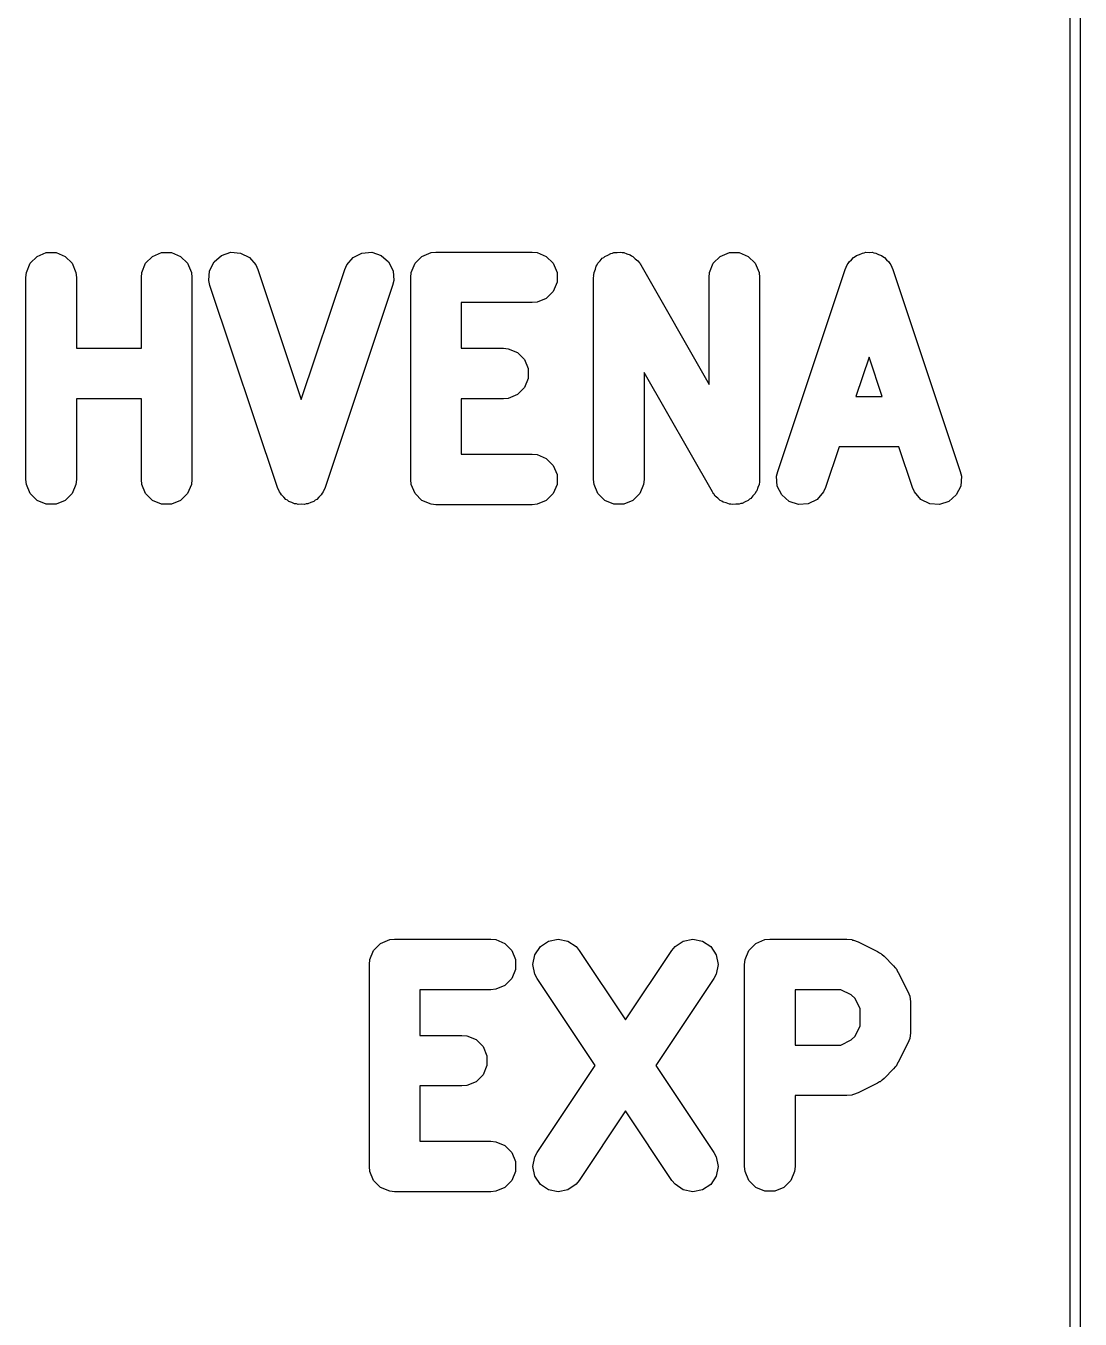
# Model space of a CAD drawing. Header units: inches. Extents: x 0.38 to 8.15, y -7.81 to -0.59.
# Drawn here: x 7.9038 to 8.1093, y -4.8984 to -4.6465 of the extents above; entities that cross this region are included whole.
import ezdxf

# ---------------------------------------------------------------- set-up
doc = ezdxf.new("R2010")
doc.units = ezdxf.units.IN
doc.header["$MEASUREMENT"] = 0
doc.layers.add('Edge.Cuts', color=254, linetype='CONTINUOUS', true_color=0xd0d2cd)
doc.layers.add('F.Silkscreen', color=41, linetype='CONTINUOUS', true_color=0xf2eda1)

msp = doc.modelspace()

# ---------------------------------------------------------------- linework, layer by layer
at = {"layer": 'Edge.Cuts', "linetype": 'CONTINUOUS'}
for p, q in [((8.10728, -7.81201), (8.10728, -0.59154)), ((8.10925, -0.59055), (8.10925, -7.81299))]:
    msp.add_line(p, q, dxfattribs=at)
at = {"layer": 'F.Silkscreen', "linetype": 'CONTINUOUS'}
for p, q in [((7.90467, -4.69272), (7.90603, -4.69137)), ((7.90603, -4.69137), (7.9078, -4.69063)), ((7.9078, -4.69063), (7.90972, -4.69063)), ((7.90972, -4.69063), (7.9115, -4.69137)), ((7.9115, -4.69137), (7.91285, -4.69272)), ((7.92717, -4.69272), (7.92853, -4.69137)), ((7.92853, -4.69137), (7.9303, -4.69063)), ((7.9303, -4.69063), (7.93222, -4.69063)), ((7.93222, -4.69063), (7.93399, -4.69137)), ((7.93399, -4.69137), (7.93535, -4.69272)), ((7.9405, -4.69244), (7.94195, -4.69118)), ((7.94195, -4.69118), (7.94377, -4.69057)), ((7.94377, -4.69057), (7.94568, -4.69071)), ((7.94568, -4.69071), (7.9474, -4.69157)), ((7.9474, -4.69157), (7.94866, -4.69302)), ((7.96635, -4.69302), (7.96761, -4.69157)), ((7.96761, -4.69157), (7.96933, -4.69071)), ((7.96933, -4.69071), (7.97125, -4.69057)), ((7.97125, -4.69057), (7.97307, -4.69118)), ((7.97307, -4.69118), (7.97452, -4.69244)), ((7.97966, -4.69272), (7.98102, -4.69137)), ((7.98102, -4.69137), (7.98279, -4.69063)), ((7.98279, -4.69063), (7.98375, -4.69054)), ((7.98375, -4.69054), (8.0025, -4.69054)), ((8.0025, -4.69054), (8.00346, -4.69063)), ((8.00346, -4.69063), (8.00523, -4.69137)), ((8.00523, -4.69137), (8.00659, -4.69272)), ((8.01615, -4.69174), (8.01642, -4.69159)), ((8.01642, -4.69159), (8.01664, -4.69137)), ((8.01664, -4.69137), (8.01724, -4.69112)), ((8.01724, -4.69112), (8.01781, -4.69079)), ((8.01781, -4.69079), (8.01812, -4.69075)), ((8.01812, -4.69075), (8.01841, -4.69063)), ((8.01841, -4.69063), (8.01907, -4.69063)), ((8.01907, -4.69063), (8.01972, -4.69055)), ((8.01972, -4.69055), (8.02002, -4.69063)), ((8.02002, -4.69063), (8.02033, -4.69063)), ((8.02033, -4.69063), (8.02094, -4.69088)), ((8.02094, -4.69088), (8.02157, -4.69105)), ((8.02157, -4.69105), (8.02182, -4.69125)), ((8.02182, -4.69125), (8.02211, -4.69137)), ((8.02211, -4.69137), (8.02257, -4.69183)), ((8.03778, -4.69272), (8.03914, -4.69137)), ((8.03914, -4.69137), (8.04091, -4.69063)), ((8.04091, -4.69063), (8.04283, -4.69063)), ((8.04283, -4.69063), (8.0446, -4.69137)), ((8.0446, -4.69137), (8.04596, -4.69272)), ((8.0647, -4.69204), (8.0651, -4.69157)), ((8.0651, -4.69157), (8.06541, -4.69141)), ((8.06541, -4.69141), (8.06568, -4.69118)), ((8.06568, -4.69118), (8.06627, -4.69099)), ((8.06627, -4.69099), (8.06682, -4.69071)), ((8.06682, -4.69071), (8.06717, -4.69069)), ((8.06717, -4.69069), (8.0675, -4.69057)), ((8.0675, -4.69057), (8.06812, -4.69062)), ((8.06812, -4.69062), (8.06873, -4.69057)), ((8.06873, -4.69057), (8.06907, -4.69069)), ((8.06907, -4.69069), (8.06942, -4.69071)), ((8.06942, -4.69071), (8.06997, -4.69099)), ((8.06997, -4.69099), (8.07055, -4.69118)), ((8.07055, -4.69118), (8.07082, -4.69141)), ((8.07082, -4.69141), (8.07113, -4.69157)), ((8.07113, -4.69157), (8.07154, -4.69204)), ((7.90394, -4.6945), (7.90467, -4.69272)), ((7.91285, -4.69272), (7.91359, -4.6945)), ((7.92643, -4.6945), (7.92717, -4.69272)), ((7.93535, -4.69272), (7.93609, -4.6945)), ((7.9395, -4.69607), (7.93964, -4.69416)), ((7.93964, -4.69416), (7.9405, -4.69244)), ((7.94866, -4.69302), (7.94905, -4.6939)), ((7.94905, -4.6939), (7.95751, -4.71927)), ((7.95751, -4.71927), (7.96596, -4.6939)), ((7.96596, -4.6939), (7.96635, -4.69302)), ((7.97452, -4.69244), (7.97538, -4.69416)), ((7.97538, -4.69416), (7.97551, -4.69607)), ((7.97893, -4.6945), (7.97966, -4.69272)), ((8.00659, -4.69272), (8.00733, -4.6945)), ((8.01455, -4.6945), (8.0148, -4.69389)), ((8.0148, -4.69389), (8.01497, -4.69326)), ((8.01497, -4.69326), (8.01516, -4.69301)), ((8.01516, -4.69301), (8.01528, -4.69272)), ((8.01528, -4.69272), (8.01574, -4.69226)), ((8.01574, -4.69226), (8.01615, -4.69174)), ((8.02257, -4.69183), (8.02309, -4.69223)), ((8.02309, -4.69223), (8.02337, -4.69263)), ((8.02337, -4.69263), (8.02347, -4.69272)), ((8.02347, -4.69272), (8.0235, -4.69281)), ((8.0235, -4.69281), (8.02365, -4.69302)), ((8.02365, -4.69302), (8.03695, -4.7163)), ((8.03704, -4.6945), (8.03778, -4.69272)), ((8.04596, -4.69272), (8.0467, -4.6945)), ((8.05033, -4.73327), (8.06345, -4.6939)), ((8.06345, -4.6939), (8.06384, -4.69302)), ((8.06384, -4.69302), (8.06407, -4.69275)), ((8.06407, -4.69275), (8.06423, -4.69244)), ((8.06423, -4.69244), (8.0647, -4.69204)), ((8.07154, -4.69204), (8.07201, -4.69244)), ((8.07201, -4.69244), (8.07216, -4.69275)), ((8.07216, -4.69275), (8.07239, -4.69302)), ((8.07239, -4.69302), (8.07279, -4.6939)), ((8.07279, -4.6939), (8.08591, -4.73327)), ((7.90384, -4.69546), (7.90394, -4.6945)), ((7.90384, -4.73483), (7.90384, -4.69546)), ((7.91359, -4.6945), (7.91368, -4.69546)), ((7.91368, -4.69546), (7.91368, -4.70928)), ((7.92634, -4.69546), (7.92643, -4.6945)), ((7.92634, -4.70928), (7.92634, -4.69546)), ((7.93609, -4.6945), (7.93618, -4.69546)), ((7.93618, -4.69546), (7.93618, -4.73483)), ((7.93971, -4.69701), (7.9395, -4.69607)), ((7.97551, -4.69607), (7.9753, -4.69701)), ((7.97883, -4.69546), (7.97893, -4.6945)), ((7.97883, -4.73483), (7.97883, -4.69546)), ((8.00733, -4.69642), (8.00659, -4.69819)), ((8.00733, -4.6945), (8.00733, -4.69642)), ((8.01445, -4.69546), (8.01448, -4.69521)), ((8.01445, -4.73483), (8.01445, -4.69546)), ((8.01446, -4.69511), (8.0145, -4.69499)), ((8.01448, -4.69521), (8.01446, -4.69511)), ((8.0145, -4.69499), (8.01455, -4.6945)), ((8.03695, -4.69546), (8.03704, -4.6945)), ((8.03695, -4.7163), (8.03695, -4.69546)), ((8.0467, -4.6945), (8.04679, -4.69546)), ((8.04679, -4.69546), (8.04679, -4.73483)), ((7.95284, -4.73638), (7.93971, -4.69701)), ((7.9753, -4.69701), (7.96218, -4.73638)), ((8.00659, -4.69819), (8.00523, -4.69955)), ((8.0025, -4.70038), (7.98867, -4.70038)), ((7.98867, -4.70038), (7.98867, -4.70928)), ((8.00346, -4.70028), (8.0025, -4.70038)), ((8.00523, -4.69955), (8.00346, -4.70028)), ((7.91368, -4.70928), (7.92634, -4.70928)), ((7.98867, -4.70928), (7.99688, -4.70928)), ((7.99688, -4.70928), (7.99784, -4.70938)), ((7.99784, -4.70938), (7.99961, -4.71011)), ((7.99961, -4.71011), (8.00097, -4.71147)), ((8.00097, -4.71147), (8.0017, -4.71324)), ((8.06812, -4.71102), (8.06557, -4.71866)), ((8.07066, -4.71866), (8.06812, -4.71102)), ((8.0017, -4.71324), (8.0017, -4.71517)), ((8.0376, -4.73727), (8.02429, -4.71399)), ((8.02429, -4.71399), (8.02429, -4.73483)), ((8.0017, -4.71517), (8.00097, -4.71694)), ((7.92634, -4.71913), (7.91368, -4.71913)), ((7.91368, -4.71913), (7.91368, -4.73483)), ((7.92634, -4.73483), (7.92634, -4.71913)), ((7.99688, -4.71913), (7.98867, -4.71913)), ((7.98867, -4.71913), (7.98867, -4.72991)), ((7.99784, -4.71903), (7.99688, -4.71913)), ((7.99961, -4.7183), (7.99784, -4.71903)), ((8.00097, -4.71694), (7.99961, -4.7183)), ((8.06557, -4.71866), (8.07066, -4.71866)), ((8.06229, -4.7285), (8.05966, -4.73638)), ((8.07394, -4.7285), (8.06229, -4.7285)), ((8.07657, -4.73638), (8.07394, -4.7285)), ((7.98867, -4.72991), (8.0025, -4.72991)), ((8.0025, -4.72991), (8.00346, -4.73)), ((8.00346, -4.73), (8.00523, -4.73074)), ((8.00523, -4.73074), (8.00659, -4.73209)), ((8.00659, -4.73209), (8.00733, -4.73387)), ((8.00733, -4.73387), (8.00733, -4.73579)), ((8.05011, -4.73421), (8.05033, -4.73327)), ((8.05025, -4.73613), (8.05011, -4.73421)), ((8.08591, -4.73327), (8.08612, -4.73421)), ((8.08612, -4.73421), (8.08599, -4.73613)), ((7.90394, -4.73579), (7.90384, -4.73483)), ((7.90467, -4.73756), (7.90394, -4.73579)), ((7.91359, -4.73579), (7.91285, -4.73756)), ((7.91368, -4.73483), (7.91359, -4.73579)), ((7.92643, -4.73579), (7.92634, -4.73483)), ((7.92717, -4.73756), (7.92643, -4.73579)), ((7.93609, -4.73579), (7.93535, -4.73756)), ((7.93618, -4.73483), (7.93609, -4.73579)), ((7.95323, -4.73726), (7.95284, -4.73638)), ((7.96218, -4.73638), (7.96178, -4.73726)), ((7.97893, -4.73579), (7.97883, -4.73483)), ((7.97966, -4.73756), (7.97893, -4.73579)), ((8.00733, -4.73579), (8.00659, -4.73756)), ((8.01455, -4.73579), (8.01445, -4.73483)), ((8.01528, -4.73756), (8.01455, -4.73579)), ((8.0242, -4.73579), (8.02347, -4.73756)), ((8.02429, -4.73483), (8.0242, -4.73579)), ((8.04645, -4.73639), (8.04627, -4.73702)), ((8.0467, -4.73579), (8.04645, -4.73639)), ((8.04675, -4.7353), (8.0467, -4.73579)), ((8.04678, -4.73517), (8.04675, -4.7353)), ((8.04679, -4.73483), (8.04677, -4.73507)), ((8.04677, -4.73507), (8.04678, -4.73517)), ((8.05111, -4.73784), (8.05025, -4.73613)), ((8.05966, -4.73638), (8.05927, -4.73726)), ((8.07697, -4.73726), (8.07657, -4.73638)), ((8.08599, -4.73613), (8.08513, -4.73784)), ((7.90603, -4.73892), (7.90467, -4.73756)), ((7.9078, -4.73965), (7.90603, -4.73892)), ((7.9115, -4.73892), (7.90972, -4.73965)), ((7.91285, -4.73756), (7.9115, -4.73892)), ((7.92853, -4.73892), (7.92717, -4.73756)), ((7.9303, -4.73965), (7.92853, -4.73892)), ((7.93399, -4.73892), (7.93222, -4.73965)), ((7.93535, -4.73756), (7.93399, -4.73892)), ((7.95346, -4.73753), (7.95323, -4.73726)), ((7.95362, -4.73784), (7.95346, -4.73753)), ((7.95408, -4.73825), (7.95362, -4.73784)), ((7.95449, -4.73872), (7.95408, -4.73825)), ((7.9548, -4.73887), (7.95449, -4.73872)), ((7.95507, -4.7391), (7.9548, -4.73887)), ((7.95565, -4.7393), (7.95507, -4.7391)), ((7.95621, -4.73957), (7.95565, -4.7393)), ((7.95936, -4.7393), (7.95881, -4.73957)), ((7.95994, -4.7391), (7.95936, -4.7393)), ((7.96021, -4.73887), (7.95994, -4.7391)), ((7.96052, -4.73872), (7.96021, -4.73887)), ((7.96093, -4.73825), (7.96052, -4.73872)), ((7.96139, -4.73784), (7.96093, -4.73825)), ((7.96155, -4.73753), (7.96139, -4.73784)), ((7.96178, -4.73726), (7.96155, -4.73753)), ((7.98102, -4.73892), (7.97966, -4.73756)), ((7.98279, -4.73965), (7.98102, -4.73892)), ((8.00523, -4.73892), (8.00346, -4.73965)), ((8.00659, -4.73756), (8.00523, -4.73892)), ((8.01664, -4.73892), (8.01528, -4.73756)), ((8.01841, -4.73965), (8.01664, -4.73892)), ((8.02211, -4.73892), (8.02033, -4.73965)), ((8.02347, -4.73756), (8.02211, -4.73892)), ((8.03774, -4.73747), (8.0376, -4.73727)), ((8.03778, -4.73756), (8.03774, -4.73747)), ((8.03787, -4.73765), (8.03778, -4.73756)), ((8.03816, -4.73806), (8.03787, -4.73765)), ((8.03867, -4.73846), (8.03816, -4.73806)), ((8.03914, -4.73892), (8.03867, -4.73846)), ((8.03943, -4.73904), (8.03914, -4.73892)), ((8.03967, -4.73923), (8.03943, -4.73904)), ((8.04031, -4.7394), (8.03967, -4.73923)), ((8.04091, -4.73965), (8.04031, -4.7394)), ((8.04343, -4.73949), (8.04312, -4.73953)), ((8.044, -4.73917), (8.04343, -4.73949)), ((8.0446, -4.73892), (8.044, -4.73917)), ((8.04483, -4.7387), (8.0446, -4.73892)), ((8.0451, -4.73854), (8.04483, -4.7387)), ((8.0455, -4.73802), (8.0451, -4.73854)), ((8.04596, -4.73756), (8.0455, -4.73802)), ((8.04608, -4.73727), (8.04596, -4.73756)), ((8.04627, -4.73702), (8.04608, -4.73727)), ((8.05256, -4.7391), (8.05111, -4.73784)), ((8.05438, -4.73971), (8.05256, -4.7391)), ((8.05801, -4.73872), (8.05629, -4.73957)), ((8.05927, -4.73726), (8.05801, -4.73872)), ((8.07822, -4.73872), (8.07697, -4.73726)), ((8.07994, -4.73957), (8.07822, -4.73872)), ((8.08368, -4.7391), (8.08186, -4.73971)), ((8.08513, -4.73784), (8.08368, -4.7391)), ((7.90972, -4.73965), (7.9078, -4.73965)), ((7.93222, -4.73965), (7.9303, -4.73965)), ((7.95656, -4.7396), (7.95621, -4.73957)), ((7.95689, -4.73971), (7.95656, -4.7396)), ((7.95751, -4.73967), (7.95689, -4.73971)), ((7.95812, -4.73971), (7.95751, -4.73967)), ((7.95846, -4.7396), (7.95812, -4.73971)), ((7.95881, -4.73957), (7.95846, -4.7396)), ((7.98375, -4.73975), (7.98279, -4.73965)), ((8.0025, -4.73975), (7.98375, -4.73975)), ((8.00346, -4.73965), (8.0025, -4.73975)), ((8.02033, -4.73965), (8.01841, -4.73965)), ((8.04122, -4.73965), (8.04091, -4.73965)), ((8.04153, -4.73974), (8.04122, -4.73965)), ((8.04218, -4.73965), (8.04153, -4.73974)), ((8.04283, -4.73965), (8.04218, -4.73965)), ((8.04312, -4.73953), (8.04283, -4.73965)), ((8.05629, -4.73957), (8.05438, -4.73971)), ((8.08186, -4.73971), (8.07994, -4.73957)), ((7.97296, -4.82522), (7.97473, -4.82449)), ((7.97473, -4.82449), (7.97569, -4.82439)), ((7.97569, -4.82439), (7.99444, -4.82439)), ((7.99444, -4.82439), (7.9954, -4.82449)), ((7.9954, -4.82449), (7.99717, -4.82522)), ((8.00409, -4.82583), (8.00568, -4.82477)), ((8.00568, -4.82477), (8.00757, -4.82439)), ((8.00757, -4.82439), (8.00945, -4.82477)), ((8.00945, -4.82477), (8.01105, -4.82584)), ((8.03033, -4.82584), (8.03192, -4.82477)), ((8.03192, -4.82477), (8.0338, -4.82439)), ((8.0338, -4.82439), (8.03569, -4.82477)), ((8.03569, -4.82477), (8.03729, -4.82583)), ((8.04607, -4.82522), (8.04785, -4.82449)), ((8.04785, -4.82449), (8.04881, -4.82439)), ((8.04881, -4.82439), (8.06381, -4.82439)), ((8.06381, -4.82439), (8.06477, -4.82449)), ((8.06477, -4.82449), (8.06493, -4.82456)), ((8.06493, -4.82456), (8.06511, -4.82457)), ((8.06511, -4.82457), (8.06601, -4.82491)), ((8.06601, -4.82491), (8.06976, -4.82679)), ((7.97086, -4.82836), (7.9716, -4.82658)), ((7.9716, -4.82658), (7.97296, -4.82522)), ((7.99717, -4.82522), (7.99853, -4.82658)), ((7.99853, -4.82658), (7.99927, -4.82836)), ((8.00264, -4.82931), (8.00302, -4.82743)), ((8.00302, -4.82743), (8.00409, -4.82583)), ((8.01105, -4.82584), (8.01166, -4.82659)), ((8.01166, -4.82659), (8.02069, -4.84013)), ((8.02069, -4.84013), (8.02971, -4.82659)), ((8.02971, -4.82659), (8.03033, -4.82584)), ((8.03729, -4.82583), (8.03835, -4.82743)), ((8.03835, -4.82743), (8.03873, -4.82931)), ((8.04398, -4.82836), (8.04472, -4.82658)), ((8.04472, -4.82658), (8.04607, -4.82522)), ((8.06976, -4.82679), (8.07017, -4.82705)), ((8.07017, -4.82705), (8.07029, -4.8271)), ((8.07029, -4.8271), (8.07042, -4.82721)), ((8.07042, -4.82721), (8.07057, -4.8273)), ((8.07057, -4.8273), (8.07066, -4.8274)), ((8.07066, -4.8274), (8.07104, -4.82771)), ((8.07104, -4.82771), (8.07291, -4.82959)), ((7.97077, -4.82932), (7.97086, -4.82836)), ((7.97077, -4.86869), (7.97077, -4.82932)), ((7.99927, -4.82836), (7.99927, -4.83028)), ((8.00301, -4.83119), (8.00264, -4.82931)), ((8.03873, -4.82931), (8.03836, -4.83119)), ((8.04389, -4.82932), (8.04398, -4.82836)), ((8.04389, -4.86869), (8.04389, -4.82932)), ((8.07291, -4.82959), (8.07322, -4.82996)), ((8.07322, -4.82996), (8.07332, -4.83005)), ((8.07332, -4.83005), (8.07341, -4.8302)), ((8.07341, -4.8302), (8.07352, -4.83033)), ((7.99853, -4.83205), (7.99717, -4.83341)), ((7.99927, -4.83028), (7.99853, -4.83205)), ((8.00347, -4.83205), (8.00301, -4.83119)), ((8.01477, -4.849), (8.00347, -4.83205)), ((8.0379, -4.83205), (8.0266, -4.849)), ((8.03836, -4.83119), (8.0379, -4.83205)), ((8.07352, -4.83033), (8.07357, -4.83045)), ((8.07357, -4.83045), (8.07383, -4.83086)), ((8.07383, -4.83086), (8.07571, -4.83461)), ((7.99444, -4.83424), (7.98061, -4.83424)), ((7.98061, -4.83424), (7.98061, -4.84314)), ((7.9954, -4.83414), (7.99444, -4.83424)), ((7.99717, -4.83341), (7.9954, -4.83414)), ((8.06264, -4.83424), (8.05373, -4.83424)), ((8.05373, -4.83424), (8.05373, -4.84502)), ((8.06464, -4.83523), (8.06264, -4.83424)), ((8.06539, -4.83598), (8.06464, -4.83523)), ((8.07571, -4.83461), (8.07605, -4.83551)), ((8.06638, -4.83798), (8.06539, -4.83598)), ((8.07605, -4.83551), (8.07606, -4.83569)), ((8.07606, -4.83569), (8.07613, -4.83585)), ((8.07613, -4.83585), (8.07623, -4.83681)), ((8.07623, -4.83681), (8.07623, -4.84244)), ((8.06638, -4.84128), (8.06638, -4.83798)), ((8.06539, -4.84327), (8.06638, -4.84128)), ((8.07623, -4.84244), (8.07613, -4.8434)), ((7.98061, -4.84314), (7.98881, -4.84314)), ((7.98881, -4.84314), (7.98978, -4.84324)), ((7.98978, -4.84324), (7.99155, -4.84397)), ((7.99155, -4.84397), (7.99291, -4.84533)), ((7.99291, -4.84533), (7.99364, -4.8471)), ((8.05373, -4.84502), (8.06264, -4.84502)), ((8.06264, -4.84502), (8.06464, -4.84402)), ((8.06464, -4.84402), (8.06539, -4.84327)), ((8.07571, -4.84464), (8.07383, -4.84839)), ((8.07605, -4.84374), (8.07571, -4.84464)), ((8.07606, -4.84356), (8.07605, -4.84374)), ((8.07613, -4.8434), (8.07606, -4.84356)), ((7.99364, -4.8471), (7.99364, -4.84902)), ((7.99364, -4.84902), (7.99291, -4.8508)), ((8.00347, -4.86596), (8.01477, -4.849)), ((8.0266, -4.849), (8.0379, -4.86596)), ((8.07291, -4.84967), (8.07104, -4.85154)), ((8.07322, -4.84929), (8.07291, -4.84967)), ((8.07332, -4.84921), (8.07322, -4.84929)), ((8.07341, -4.84906), (8.07332, -4.84921)), ((8.07352, -4.84892), (8.07341, -4.84906)), ((8.07357, -4.8488), (8.07352, -4.84892)), ((8.07383, -4.84839), (8.07357, -4.8488)), ((7.98978, -4.85289), (7.98881, -4.85298)), ((7.99155, -4.85216), (7.98978, -4.85289)), ((7.99291, -4.8508), (7.99155, -4.85216)), ((8.06976, -4.85247), (8.06601, -4.85434)), ((8.07017, -4.8522), (8.06976, -4.85247)), ((8.07029, -4.85216), (8.07017, -4.8522)), ((8.07042, -4.85204), (8.07029, -4.85216)), ((8.07057, -4.85195), (8.07042, -4.85204)), ((8.07066, -4.85185), (8.07057, -4.85195)), ((8.07104, -4.85154), (8.07066, -4.85185)), ((7.98881, -4.85298), (7.98061, -4.85298)), ((7.98061, -4.85298), (7.98061, -4.86376)), ((8.06381, -4.85486), (8.05373, -4.85486)), ((8.05373, -4.85486), (8.05373, -4.86869)), ((8.06477, -4.85476), (8.06381, -4.85486)), ((8.06493, -4.8547), (8.06477, -4.85476)), ((8.06511, -4.85468), (8.06493, -4.8547)), ((8.06601, -4.85434), (8.06511, -4.85468)), ((8.02069, -4.85787), (8.01166, -4.87142)), ((8.02971, -4.87142), (8.02069, -4.85787)), ((7.98061, -4.86376), (7.99444, -4.86376)), ((7.99444, -4.86376), (7.9954, -4.86386)), ((7.9954, -4.86386), (7.99717, -4.86459)), ((7.99717, -4.86459), (7.99853, -4.86595)), ((7.99853, -4.86595), (7.99927, -4.86773)), ((7.99927, -4.86773), (7.99927, -4.86965)), ((8.00264, -4.86869), (8.00301, -4.86681)), ((8.00301, -4.86681), (8.00347, -4.86596)), ((8.0379, -4.86596), (8.03836, -4.86681)), ((8.03836, -4.86681), (8.03873, -4.86869)), ((7.97086, -4.86965), (7.97077, -4.86869)), ((7.9716, -4.87142), (7.97086, -4.86965)), ((7.99927, -4.86965), (7.99853, -4.87142)), ((8.00302, -4.87057), (8.00264, -4.86869)), ((8.03873, -4.86869), (8.03835, -4.87057)), ((8.04398, -4.86965), (8.04389, -4.86869)), ((8.04472, -4.87142), (8.04398, -4.86965)), ((8.05363, -4.86965), (8.0529, -4.87142)), ((8.05373, -4.86869), (8.05363, -4.86965)), ((7.97296, -4.87278), (7.9716, -4.87142)), ((7.97473, -4.87351), (7.97296, -4.87278)), ((7.99717, -4.87278), (7.9954, -4.87351)), ((7.99853, -4.87142), (7.99717, -4.87278)), ((8.00409, -4.87217), (8.00302, -4.87057)), ((8.00568, -4.87323), (8.00409, -4.87217)), ((8.01105, -4.87216), (8.00945, -4.87323)), ((8.01166, -4.87142), (8.01105, -4.87216)), ((8.03033, -4.87216), (8.02971, -4.87142)), ((8.03192, -4.87323), (8.03033, -4.87216)), ((8.03729, -4.87217), (8.03569, -4.87323)), ((8.03835, -4.87057), (8.03729, -4.87217)), ((8.04607, -4.87278), (8.04472, -4.87142)), ((8.04785, -4.87351), (8.04607, -4.87278)), ((8.05154, -4.87278), (8.04977, -4.87351)), ((8.0529, -4.87142), (8.05154, -4.87278)), ((7.97569, -4.87361), (7.97473, -4.87351)), ((7.99444, -4.87361), (7.97569, -4.87361)), ((7.9954, -4.87351), (7.99444, -4.87361)), ((8.00757, -4.87361), (8.00568, -4.87323)), ((8.00945, -4.87323), (8.00757, -4.87361)), ((8.0338, -4.87361), (8.03192, -4.87323)), ((8.03569, -4.87323), (8.0338, -4.87361)), ((8.04977, -4.87351), (8.04785, -4.87351))]:
    msp.add_line(p, q, dxfattribs=at)

doc.saveas('drawing.dxf')
